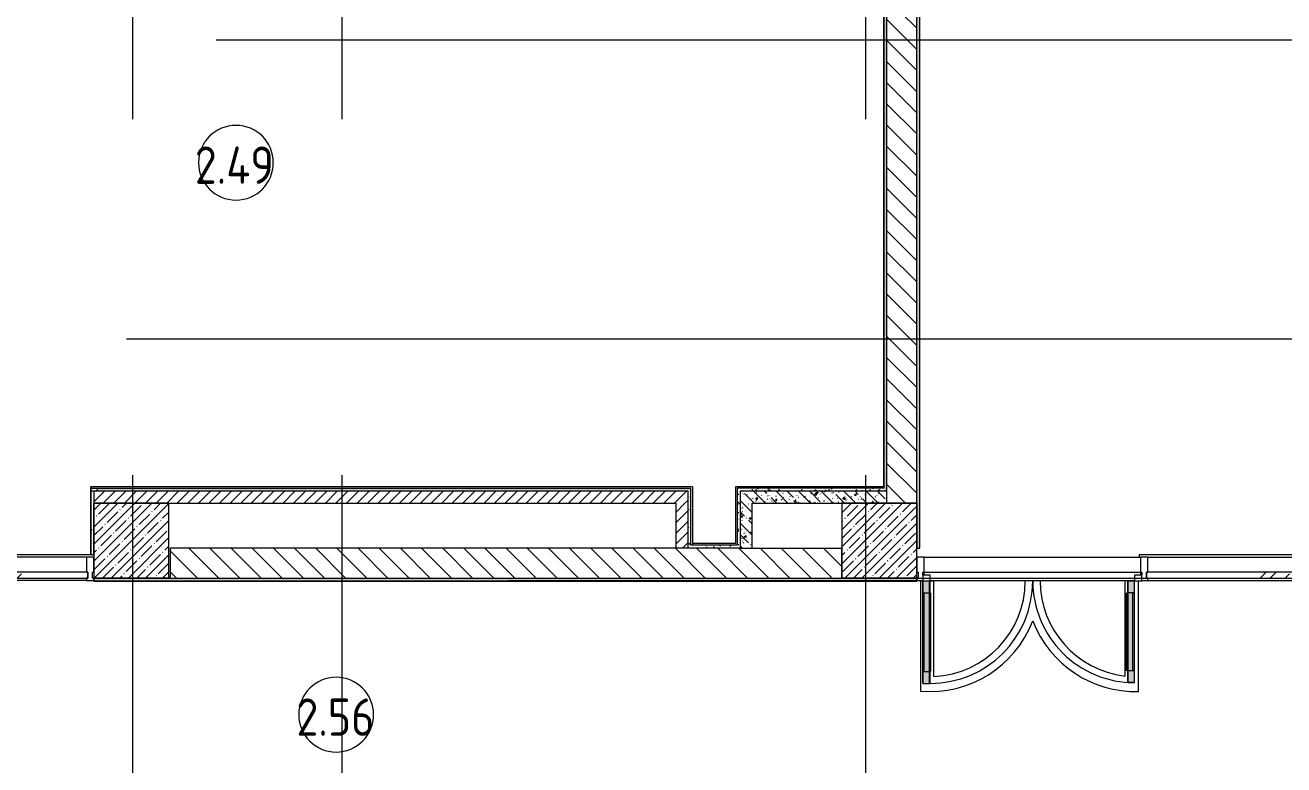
# Model space of a CAD drawing. Header units: millimetres. Extents: x -6228 to 200708, y -8553 to 29014.
# Drawn here: x 156034 to 164448, y 12150 to 17099 of the extents above; entities that cross this region are included whole.
import ezdxf

# ---------------------------------------------------------------- set-up
doc = ezdxf.new("R2010")
doc.units = ezdxf.units.MM
doc.linetypes.add('Осевая', pattern=[15875, 3175, -2381.25, 7937.5, -2381.25])
for name, color, linetype, lineweight in [('A-AREA-IDEN', 7, 'Continuous', 9), ('A-GLAZ-CURT-2', 7, 'Continuous', 9), ('A-GLAZ-CWMG-3', 7, 'Continuous', 9), ('A-WALL-4', 7, 'Continuous', 13), ('I-WALL-6', 7, 'Continuous', 9), ('S-COLS-2', 7, 'Continuous', 9), ('Оси-2', 7, 'Осевая', 9)]:
    doc.layers.add(name, color=color, linetype=linetype, lineweight=lineweight)
for name, color, linetype, lineweight, true_color in [('A-DETL-GENF-5', 7, 'Continuous', 9, 0xe2e2e2), ('A-DETL-GENF-6', 7, 'Continuous', 9, 0xaaaaaa), ('A-DOOR-5', 7, 'Continuous', 9, 0xaaaaaa), ('A-FLOR-3', 7, 'Continuous', 9, 0xaaaaaa), ('I-WALL-7', 7, 'Continuous', 9, 0x787878), ('I-WALL-8', 9, 'Continuous', 9, 0x808080)]:
    doc.layers.add(name, color=color, linetype=linetype, lineweight=lineweight, true_color=true_color)
doc.styles.add('GOST Common', font='GOST_Common.ttf', dxfattribs={"width": 0.9, "height": 250})
pattern_1 = [(135, (50944.32, 0), (-70.71068, -70.71068), [])]
pattern_2 = [(45, (50944.32, 0), (-57.024626, 57.024626), []), (45, (51001.345, 0), (-57.024626, 57.024626), [100.806, -20.161, 3.353, -16.808])]
pattern_3 = [(135, (50944.32, 0), (-75.43415, -75.43415), [106.68, -17.78, 3.556, -17.78]), (135, (50944.32, 75.39), (-75.43415, -75.43415), []), (50, (50944.32, 0), (127.52922, -11.15758), [13.335, -146.685]), (355, (50944.32, 0), (-24.66966, 133.74002), [10.668, -117.348]), (100.451, (50954.95, -0.93), (102.85973, 122.58178), [11.333, -124.663]), (46.184, (50944.32, 35.56), (189.75516, -29.43036), [20.002, -220.027]), (96.636, (50960.13, 33.1), (166.1822, 173.1996), [17, -186.995]), (351.184, (50944.32, 35.56), (166.18393, 173.19757), [16.002, -176.022]), (21, (50962.1, 26.67), (106.130265, -71.58603), [13.335, -146.685]), (326, (50962.1, 26.67), (43.26188, 128.93175), [10.668, -117.348]), (71.451, (50970.94, 20.7), (149.39198, 57.34505), [11.333, -124.663]), (37.5, (50944.32, 0), (2.162228, 59.188357), [3.353, -112.573, 3.353, -115.773, -117.792]), (37.5, (50944.32, 0), (2.162228, 59.188357), [-235.052, 3.353, -114.44]), (7.5, (50944.32, 0), (46.773857, 70.126152), [3.353, -64.567, 3.353, -109.906, -44.894]), (7.5, (50944.32, 0), (46.773857, 70.126152), [-181.178, 3.353, -41.542]), (327.5, (50904.67, 0), (94.913671, -4.010093), [3.353, -41.097, 3.353, -135.331, -184.023]), (327.5, (50904.67, 0), (94.913671, -4.010093), [-183.134, 3.353, -180.67]), (317.5, (50886.89, 0), (103.69057, 17.79882), [3.353, -54.432, 3.353, -88.748, -130.683]), (317.5, (50886.89, 0), (103.69057, 17.79882), [-149.885, 3.353, -127.33])]
pattern_4 = [(0, (50944.32, 0), (121.92, 30.48), [10.058, -81.382, 10.058, -81.382, -487.68]), (0, (50944.32, 0), (121.92, 30.48), [-182.88, 10.058, -172.822, 10.058, -81.382, -213.36]), (0, (50944.32, 0), (121.92, 30.48), [-457.2, 10.058, -50.902, 10.058, -142.342]), (120, (50990.04, 15.24), (-87.356454, 90.345817), [10.058, -81.382, 10.058, -81.382, -487.68]), (120, (50990.04, 15.24), (-87.356454, 90.345817), [-182.88, 10.058, -172.822, 10.058, -81.382, -213.36]), (120, (50990.04, 15.24), (-87.356454, 90.345817), [-457.2, 10.058, -50.902, 10.058, -142.342]), (240, (51005.28, 76.2), (-34.563546, -120.825817), [10.058, -81.382, 10.058, -81.382, -487.68]), (240, (51005.28, 76.2), (-34.563546, -120.825817), [-182.88, 10.058, -172.822, 10.058, -81.382, -213.36]), (240, (51005.28, 76.2), (-34.563546, -120.825817), [-457.2, 10.058, -50.902, 10.058, -142.342])]
pattern_5 = [(45, (50944.32, 0), (-35.35534, 35.35534), [])]

# ---------------------------------------------------------------- blocks, each defined once
blk = doc.blocks.new('Прямоугольный импост - Импост структурный с накладкой - 160мм Темный-30756008-План зашивки приборов отопления в осях 2 этажа 23-33')
at = {"layer": 'A-GLAZ-CWMG-3'}
for p, q in [((-50, 0), (-50, 17)), ((-50, 17), (0, 17)), ((-40, 0), (-50, 0)), ((-40, -40), (-40, 0)), ((0, 0), (-10, 0)), ((-10, 0), (-10, -40)), ((0, 17), (0, 0)), ((-50, -140), (-50, -40)), ((-50, -40), (-40, -40)), ((-10, -40), (0, -40)), ((0, -40), (0, -140)), ((0, -140), (-50, -140))]:
    blk.add_line(p, q, dxfattribs=at)
blk = doc.blocks.new('Системная панель - Стекло - 40мм-32427251-План зашивки приборов отопления в осях 2 этажа 23-33')
at = {"layer": 'A-GLAZ-CURT-2'}
h = blk.add_hatch(dxfattribs=at)
h.set_pattern_fill('FP_163', color=256, style=0, pattern_type=2)
h.set_pattern_definition([(45, (-104912.5, -13300), (-282.8427, 282.8427), [200, -600]), (45, (-105112.5, -13400), (-282.8427, 282.8427), [600, -200]), (45, (-104712.5, -13500), (-282.8427, 282.8427), [200, -600])])
h.paths.add_polyline_path([(-697.5, 0), (697.5, 0), (697.5, 40), (-697.5, 40)])
for p, q in [((697.5, 40), (-697.5, 40)), ((-697.5, 40), (-697.5, 0)), ((697.5, 0), (697.5, 40)), ((-697.5, 0), (697.5, 0))]:
    blk.add_line(p, q, dxfattribs=at)
blk = doc.blocks.new('Прямоугольный импост - Импост структурный с накладкой - 160мм Темный-32427249-План зашивки приборов отопления в осях 2 этажа 23-33')
at = {"layer": 'A-GLAZ-CWMG-3'}
for p, q in [((105500, 13540), (104125, 13540)), ((105500, 13383), (104125, 13383))]:
    blk.add_line(p, q, dxfattribs=at)
blk = doc.blocks.new('Прямоугольный импост - Импост структурный с накладкой - 160мм Темный-32356295-План зашивки приборов отопления в осях 2 этажа 23-33')
at = {"layer": 'A-GLAZ-CWMG-3'}
for p, q in [((-50, 40), (-50, 140)), ((-50, 140), (0, 140)), ((0, 140), (0, 40)), ((-40, 40), (-50, 40)), ((-40, 20), (-40, 40)), ((-10, 40), (-10, 0)), ((0, 40), (-10, 40)), ((-10, 0), (0, 0)), ((0, 0), (0, -17)), ((0, -17), (-40, -17))]:
    blk.add_line(p, q, dxfattribs=at)
blk = doc.blocks.new('Дверь_Витражная_остекление_ - ВВ-23-32429828-План зашивки приборов отопления в осях 2 этажа 23-33')
at = {"layer": 'A-DETL-GENF-5'}
for points in [[(-637.5, 700), (-682.5, 700), (-682.5, 20), (-637.5, 20), (-637.5, 483.8)], [(687.5, 705), (687.5, 20), (732.5, 20), (732.5, 705)]]:
    blk.add_hatch(color=256, dxfattribs=at).paths.add_polyline_path(points)
at = {"layer": 'A-DETL-GENF-6'}
for p, q in [((-682.5, 700), (-637.5, 700)), ((-682.5, 700), (-682.5, 20)), ((-637.5, 700), (-682.5, 700)), ((-682.5, 700), (-682.5, 20)), ((-637.5, 700), (-637.5, 20)), ((-637.5, 20), (-637.5, 700)), ((732.5, 705), (687.5, 705)), ((687.5, 705), (687.5, 20)), ((732.5, 705), (687.5, 705)), ((687.5, 705), (687.5, 20)), ((732.5, 705), (732.5, 20)), ((732.5, 20), (732.5, 705)), ((-682.5, 620), (-637.5, 620)), ((-672.5, 620), (-672.5, 100)), ((-628.5, 620), (-628.5, 100)), ((678.5, 625), (678.5, 100)), ((732.5, 625), (687.5, 625)), ((722.5, 625), (722.5, 100)), ((-682.5, 100), (-637.5, 100)), ((732.5, 100), (687.5, 100)), ((-637.5, 20), (-682.5, 20)), ((-682.5, 20), (-637.5, 20))]:
    blk.add_line(p, q, dxfattribs=at)
at = {"layer": 'A-DOOR-5'}
for p, q in [((-682.5, 700), (-682.5, 20)), ((682.5, 705), (682.5, 20)), ((-682.5, 20), (-732.5, 20)), ((-732.5, 20), (-732.5, -20)), ((-682.5, -20), (-682.5, 20)), ((732.5, 20), (682.5, 20)), ((682.5, 20), (682.5, -20)), ((732.5, -20), (732.5, 20)), ((-732.5, -20), (-682.5, -20)), ((682.5, -20), (732.5, -20))]:
    blk.add_line(p, q, dxfattribs=at)
for centre, radius, start, end in [((-682.5, 20), 680, 360, 90), ((682.5, 20), 685, 90, 180)]:
    blk.add_arc(centre, radius, start, end, dxfattribs=at)
blk = doc.blocks.new('Прямоугольный импост - Импост структурный с накладкой - 160мм Темный-32428730-План зашивки приборов отопления в осях 2 этажа 23-33')
at = {"layer": 'A-GLAZ-CWMG-3'}
for p, q in [((111100.5, 13540), (112545.5, 13540)), ((111100.5, 13420), (111100.5, 13440)), ((111100.5, 13440), (112545.5, 13440)), ((111140.5, 13400), (112505.5, 13400)), ((111140.5, 13383), (112505.5, 13383)), ((112545.5, 13440), (112545.5, 13420))]:
    blk.add_line(p, q, dxfattribs=at)
blk = doc.blocks.new('Системная панель - Стекло - 40мм-32428872-План зашивки приборов отопления в осях 2 этажа 23-33')
at = {"layer": 'A-GLAZ-CURT-2'}
h = blk.add_hatch(dxfattribs=at)
h.set_pattern_fill('FP_166', color=256, style=0, pattern_type=2)
h.set_pattern_definition([(225, (113408, 13300), (282.8427, -282.8427), [200, -600]), (225, (113608, 13400), (282.8427, -282.8427), [600, -200]), (225, (113208, 13500), (282.8427, -282.8427), [200, -600])])
h.paths.add_polyline_path([(-722.5, 0), (-722.5, -40), (722.5, -40), (722.5, 0), (100.8, 0)])
for p, q in [((722.5, 0), (-722.5, 0)), ((-722.5, 0), (-722.5, -40)), ((722.5, -40), (722.5, 0)), ((-722.5, -40), (722.5, -40))]:
    blk.add_line(p, q, dxfattribs=at)
blk = doc.blocks.new('Прямоугольный импост - Импост структурный с накладкой - 160мм Темный-32428869-План зашивки приборов отопления в осях 2 этажа 23-33')
at = {"layer": 'A-GLAZ-CWMG-3'}
for p, q in [((112595.5, 13540), (114020.5, 13540)), ((112595.5, 13383), (114020.5, 13383))]:
    blk.add_line(p, q, dxfattribs=at)
blk = doc.blocks.new('Прямоугольный импост - Импост структурный с накладкой - 160мм Темный-32356291-План зашивки приборов отопления в осях 2 этажа 23-33')
at = {"layer": 'A-GLAZ-CWMG-3'}
for p, q in [((-25, 40), (-25, 140)), ((-25, 140), (25, 140)), ((25, 140), (25, 40)), ((-15, 40), (-25, 40)), ((-25, -17), (-25, 0)), ((-25, 0), (-15, 0)), ((-15, 0), (-15, 40)), ((15, 40), (15, 20)), ((25, 40), (15, 40)), ((14.6, -17), (-25, -17))]:
    blk.add_line(p, q, dxfattribs=at)
blk = doc.blocks.new('Марка_Помещения - Номер-25198446-План зашивки приборов отопления в осях 2 этажа 23-33')
at = {"layer": 'A-AREA-IDEN'}
for start, end in [(360, 180), (180, 360)]:
    blk.add_arc((0, 0), 2.5, start, end, dxfattribs=at)

msp = doc.modelspace()

# ---------------------------------------------------------------- hatches: boundary and pattern name
at = {"layer": 'I-WALL-6'}
h = msp.add_hatch(dxfattribs=at)
h.set_pattern_fill('FP_144', color=256, style=0, pattern_type=2)
h.set_pattern_definition(pattern_1)
h.paths.add_polyline_path([(161994.3, 13900), (161994.3, 20900), (161794.3, 20900), (161794.3, 13900), (161872, 13900)])
h = msp.add_hatch(dxfattribs=at)
h.set_pattern_fill('FP_145', color=256, style=0, pattern_type=2)
h.set_pattern_definition(pattern_5)
h.paths.add_polyline_path([(160243.8, 13900), (160464.3, 13900), (160464.3, 13980), (156494.3, 13980), (156494.3, 13900), (159592.5, 13900)])
h = msp.add_hatch(dxfattribs=at)
h.set_pattern_fill('FP_145', color=256, style=0, pattern_type=2)
h.set_pattern_definition(pattern_5)
h.paths.add_polyline_path([(160464.3, 13600), (160464.3, 13900), (160384.3, 13900), (160384.3, 13600)])
h = msp.add_hatch(dxfattribs=at)
h.set_pattern_fill('FP_144', color=256, style=0, pattern_type=2)
h.set_pattern_definition(pattern_1)
h.paths.add_polyline_path([(161494.3, 13400), (161494.3, 13600), (157004.3, 13600), (157004.3, 13400), (160243.8, 13400)])
at = {"layer": 'I-WALL-7'}
h = msp.add_hatch(dxfattribs=at)
h.set_pattern_fill('FP_149', color=256, style=0, pattern_type=2)
h.set_pattern_definition(pattern_3)
h.paths.add_polyline_path([(160814.3, 13600), (160894.3, 13600), (160894.3, 13980), (160814.3, 13980), (160814.3, 13698.8)])
h = msp.add_hatch(dxfattribs=at)
h.set_pattern_fill('FP_149', color=256, style=0, pattern_type=2)
h.set_pattern_definition(pattern_3)
h.paths.add_polyline_path([(160895.1, 13900), (161794.3, 13900), (161794.3, 13980), (160894.3, 13980), (160894.3, 13900)])
at = {"layer": 'I-WALL-8'}
h = msp.add_hatch(dxfattribs=at)
h.set_pattern_fill('FP_160', color=256, style=0, pattern_type=2)
h.set_pattern_definition(pattern_4)
h.paths.add_polyline_path([(161994.3, 13600), (162014.3, 13600), (162014.3, 21130), (161994.3, 21130), (161994.3, 13698.8)])
h = msp.add_hatch(dxfattribs=at)
h.set_pattern_fill('FP_160', color=256, style=0, pattern_type=2)
h.set_pattern_definition(pattern_4)
h.paths.add_polyline_path([(161774.3, 13980), (161794.3, 13980), (161794.3, 20329), (161774.3, 20329), (161774.3, 14000)])
h = msp.add_hatch(dxfattribs=at)
h.set_pattern_fill('FP_160', color=256, style=0, pattern_type=2)
h.set_pattern_definition(pattern_4)
h.paths.add_polyline_path([(156494.3, 13557), (156494.3, 13980), (156474.3, 13980), (156474.3, 13557)])
h = msp.add_hatch(dxfattribs=at)
h.set_pattern_fill('FP_160', color=256, style=0, pattern_type=2)
h.set_pattern_definition(pattern_4)
h.paths.add_polyline_path([(160464.3, 13980), (160484.3, 13980), (160484.3, 14000), (156514.3, 14000), (156514.3, 13980), (160243.8, 13980)])
h = msp.add_hatch(dxfattribs=at)
h.set_pattern_fill('FP_160', color=256, style=0, pattern_type=2)
h.set_pattern_definition(pattern_4)
h.paths.add_polyline_path([(160484.3, 13600), (160484.3, 13980), (160464.3, 13980), (160464.3, 13600)])
h = msp.add_hatch(dxfattribs=at)
h.set_pattern_fill('FP_160', color=256, style=0, pattern_type=2)
h.set_pattern_definition(pattern_4)
h.paths.add_polyline_path([(160794.3, 13600), (160814.3, 13600), (160814.3, 14000), (160794.3, 14000), (160794.3, 13620)])
h = msp.add_hatch(dxfattribs=at)
h.set_pattern_fill('FP_160', color=256, style=0, pattern_type=2)
h.set_pattern_definition(pattern_4)
h.paths.add_polyline_path([(161774.3, 13980), (161774.3, 14000), (160814.3, 14000), (160814.3, 13980), (161546.4, 13980)])
h = msp.add_hatch(dxfattribs=at)
h.set_pattern_fill('FP_160', color=256, style=0, pattern_type=2)
h.set_pattern_definition(pattern_4)
h.paths.add_polyline_path([(160484.3, 13600), (160794.3, 13600), (160794.3, 13620), (160484.3, 13620)])
h = msp.add_hatch(dxfattribs=at)
h.set_pattern_fill('FP_160', color=256, style=0, pattern_type=2)
h.set_pattern_definition(pattern_4)
h.paths.add_polyline_path([(161994.8, 13380), (161994.8, 13400), (156493.8, 13400), (156493.8, 13380), (161546.4, 13380)])
at = {"layer": 'S-COLS-2'}
h = msp.add_hatch(dxfattribs=at)
h.set_pattern_fill('FP_142', color=256, style=0, pattern_type=2)
h.set_pattern_definition(pattern_2)
h.paths.add_polyline_path([(156494.3, 13400), (156994.3, 13400), (156994.3, 13900), (156494.3, 13900), (156494.3, 13437.9)])
h = msp.add_hatch(dxfattribs=at)
h.set_pattern_fill('FP_142', color=256, style=0, pattern_type=2)
h.set_pattern_definition(pattern_2)
h.paths.add_polyline_path([(161546.4, 13400), (161994.3, 13400), (161994.3, 13900), (161494.3, 13900), (161494.3, 13400)])

# ---------------------------------------------------------------- linework, layer by layer
at = {"layer": 'A-FLOR-3'}
for p, q in [((161773.3, 14011), (161773.3, 20308)), ((161768.8, 14011), (161773.3, 14011)), ((153599.3, 13557), (156473.3, 13557)), ((163484.3, 13540), (163484.3, 13557)), ((163484.3, 13557), (166524.3, 13557)), ((161994.3, 13400.5), (162004.8, 13400.5)), ((162034.8, 13378.5), (162020.2, 13378.5)), ((162020.2, 13378.5), (162020.2, 12642.4)), ((162109.5, 13378.5), (162079.8, 13378.5)), ((162109.5, 12740.7), (162109.5, 13378.5)), ((162819.8, 13380), (162719.8, 13380)), ((163449.8, 13381.5), (163385.1, 13381.5)), ((163385.1, 13381.5), (163385.1, 12744.4)), ((163477.4, 12640.2), (163477.4, 13380))]:
    msp.add_line(p, q, dxfattribs=at)
for centre, radius, start, end in [((162079.8, 13380), 640, 272.66078, 0), ((163459.8, 13380), 640, 180, 263.29215), ((162079.8, 13380), 740, 265.37807, 338.81722), ((163459.8, 13380), 740, 201.18278, 271.36364)]:
    msp.add_arc(centre, radius, start, end, dxfattribs=at)
at = {"layer": 'A-WALL-4'}
for p, q in [((161994.3, 13900), (161994.3, 20900)), ((156494.3, 13980), (156494.3, 13900)), ((160484.3, 13620), (160484.3, 13980)), ((160794.3, 14000), (160794.3, 13620)), ((161794.3, 13900), (161794.3, 13980)), ((160814.3, 13600), (160384.3, 13600)), ((160794.3, 13620), (160484.3, 13620)), ((157004.3, 13400), (161494.3, 13400)), ((159264.3, 13380), (159264.3, 13379.5))]:
    msp.add_line(p, q, dxfattribs=at)
at = {"layer": 'I-WALL-6'}
for p, q in [((162014.3, 13600), (162014.3, 21130)), ((162015.3, 13600), (162015.3, 21129)), ((161794.3, 13980), (161794.3, 20900)), ((161773.3, 20309), (161773.3, 14001)), ((161774.3, 14001), (161774.3, 20329)), ((161774.3, 20308), (161774.3, 14000)), ((156473.3, 14011), (156473.3, 13557)), ((160495.3, 14011), (156473.3, 14011)), ((156474.3, 13557), (156474.3, 14011)), ((156474.3, 14000), (160484.3, 14000)), ((160464.3, 13980), (156474.3, 13980)), ((156514.3, 14000), (156514.3, 13980)), ((160464.3, 13980), (160464.3, 13600)), ((160484.3, 13980), (160484.3, 14000)), ((160495.3, 14011), (160495.3, 13620)), ((161768.8, 14011), (160783.3, 14011)), ((160783.3, 14011), (160783.3, 13631)), ((161774.3, 14000), (160794.3, 14000)), ((160814.3, 13980), (160814.3, 13600)), ((161794.3, 13980), (160814.3, 13980)), ((161768.8, 14000), (161768.8, 14011)), ((161773.3, 14001), (161774.3, 14001)), ((156494.3, 13557), (156494.3, 13900)), ((156494.3, 13900), (160384.3, 13900)), ((160384.3, 13900), (160384.3, 13600)), ((160894.3, 13600), (160894.3, 13900)), ((160894.3, 13900), (161994.3, 13900)), ((161994.3, 13900), (161994.3, 13600)), ((160783.3, 13631), (160495.3, 13631)), ((156473.3, 13557), (156494.3, 13557)), ((160384.3, 13600), (157004.3, 13600)), ((157004.3, 13600), (157004.3, 13400)), ((160814.3, 13600), (161494.3, 13600)), ((161494.3, 13400), (161494.3, 13600)), ((161994.3, 13600), (162015.3, 13600)), ((157004.3, 13400), (156493.8, 13400)), ((156493.8, 13400), (156493.8, 13380)), ((156493.8, 13380), (161994.8, 13380)), ((156494.3, 13380), (156494.3, 13379)), ((156494.3, 13379), (159264.3, 13379)), ((161994.3, 13380.5), (159264.3, 13380.5)), ((159264.3, 13380.5), (159264.3, 13380)), ((159264.3, 13379.5), (161994.3, 13379.5)), ((159264.3, 13379), (159264.3, 13379.5)), ((161994.8, 13400), (161494.3, 13400)), ((161994.3, 13379.5), (161994.3, 13380.5)), ((161994.8, 13380), (161994.8, 13400))]:
    msp.add_line(p, q, dxfattribs=at)
at = {"layer": 'S-COLS-2'}
for p, q in [((156994.3, 13900), (156494.3, 13900)), ((156494.3, 13900), (156494.3, 13400)), ((156994.3, 13400), (156994.3, 13900)), ((161794.3, 13900), (161494.3, 13900)), ((161494.3, 13900), (161494.3, 13600)), ((161994.3, 13900), (161794.3, 13900)), ((161994.3, 13400), (161994.3, 13900)), ((161494.3, 13600), (161494.3, 13400)), ((156494.3, 13400), (156994.3, 13400)), ((161494.3, 13400), (161994.3, 13400))]:
    msp.add_line(p, q, dxfattribs=at)
at = {"layer": 'Оси-2'}
for p, q in [((156754.3, 593.7), (156754.3, 19528.3)), ((158154.3, 593.7), (158154.3, 19528.3)), ((161654.3, 593.7), (161654.3, 19528.3)), ((135881, 17000), (173704.3, 17000)), ((135281, 15000), (173104.3, 15000)), ((135281, 13400), (170663.3, 13400))]:
    msp.add_line(p, q, dxfattribs=at)

# ---------------------------------------------------------------- block references
at = {"layer": 'A-AREA-IDEN', "xscale": 99.99999999999993, "yscale": 99.99999999999993, "zscale": 99.99999999999993}
for p in [(157443.2, 16178.5), (158113.4, 12485.7)]:
    msp.add_blockref('Марка_Помещения - Номер-25198446-План зашивки приборов отопления в осях 2 этажа 23-33', p, dxfattribs=at)
at = {"layer": 'A-DOOR-5', "rotation": 180}
msp.add_blockref('Дверь_Витражная_остекление_ - ВВ-23-32429828-План зашивки приборов отопления в осях 2 этажа 23-33', (162767.3, 13400), dxfattribs=at)
at = {"layer": 'A-GLAZ-CURT-2'}
msp.add_blockref('Системная панель - Стекло - 40мм-32427251-План зашивки приборов отопления в осях 2 этажа 23-33', (155756.8, 13400), dxfattribs=at)
at = {"layer": 'A-GLAZ-CURT-2', "rotation": 180}
msp.add_blockref('Системная панель - Стекло - 40мм-32428872-План зашивки приборов отопления в осях 2 этажа 23-33', (164252.3, 13400), dxfattribs=at)
at = {"layer": 'A-GLAZ-CWMG-3'}
for name in ['Прямоугольный импост - Импост структурный с накладкой - 160мм Темный-32427249-План зашивки приборов отопления в осях 2 этажа 23-33', 'Прямоугольный импост - Импост структурный с накладкой - 160мм Темный-32428730-План зашивки приборов отопления в осях 2 этажа 23-33', 'Прямоугольный импост - Импост структурный с накладкой - 160мм Темный-32428869-План зашивки приборов отопления в осях 2 этажа 23-33']:
    msp.add_blockref(name, (50944.3, 0), dxfattribs=at)
at = {"layer": 'A-GLAZ-CWMG-3', "extrusion": (0, 0, -1), "rotation": 180}
msp.add_blockref('Прямоугольный импост - Импост структурный с накладкой - 160мм Темный-30756008-План зашивки приборов отопления в осях 2 этажа 23-33', (-156494.3, 13400), dxfattribs=at)
at = {"layer": 'A-GLAZ-CWMG-3', "extrusion": (0, 0, -1)}
for name, p in [('Прямоугольный импост - Импост структурный с накладкой - 160мм Темный-32356295-План зашивки приборов отопления в осях 2 этажа 23-33', (-161994.8, 13400)), ('Прямоугольный импост - Импост структурный с накладкой - 160мм Темный-32356291-План зашивки приборов отопления в осях 2 этажа 23-33', (-163514.8, 13400))]:
    msp.add_blockref(name, p, dxfattribs=at)

# ---------------------------------------------------------------- texts
at = {"layer": 'A-AREA-IDEN', "char_height": 250, "attachment_point": 1, "style": 'GOST Common'}
for s, insert, width in [('2.49', (157168.5, 16287.1), 685.443), ('2.56', (157847.6, 12594.3), 663.797)]:
    msp.add_mtext(s, dxfattribs=dict(at, insert=insert, width=width))

doc.saveas('drawing.dxf')
